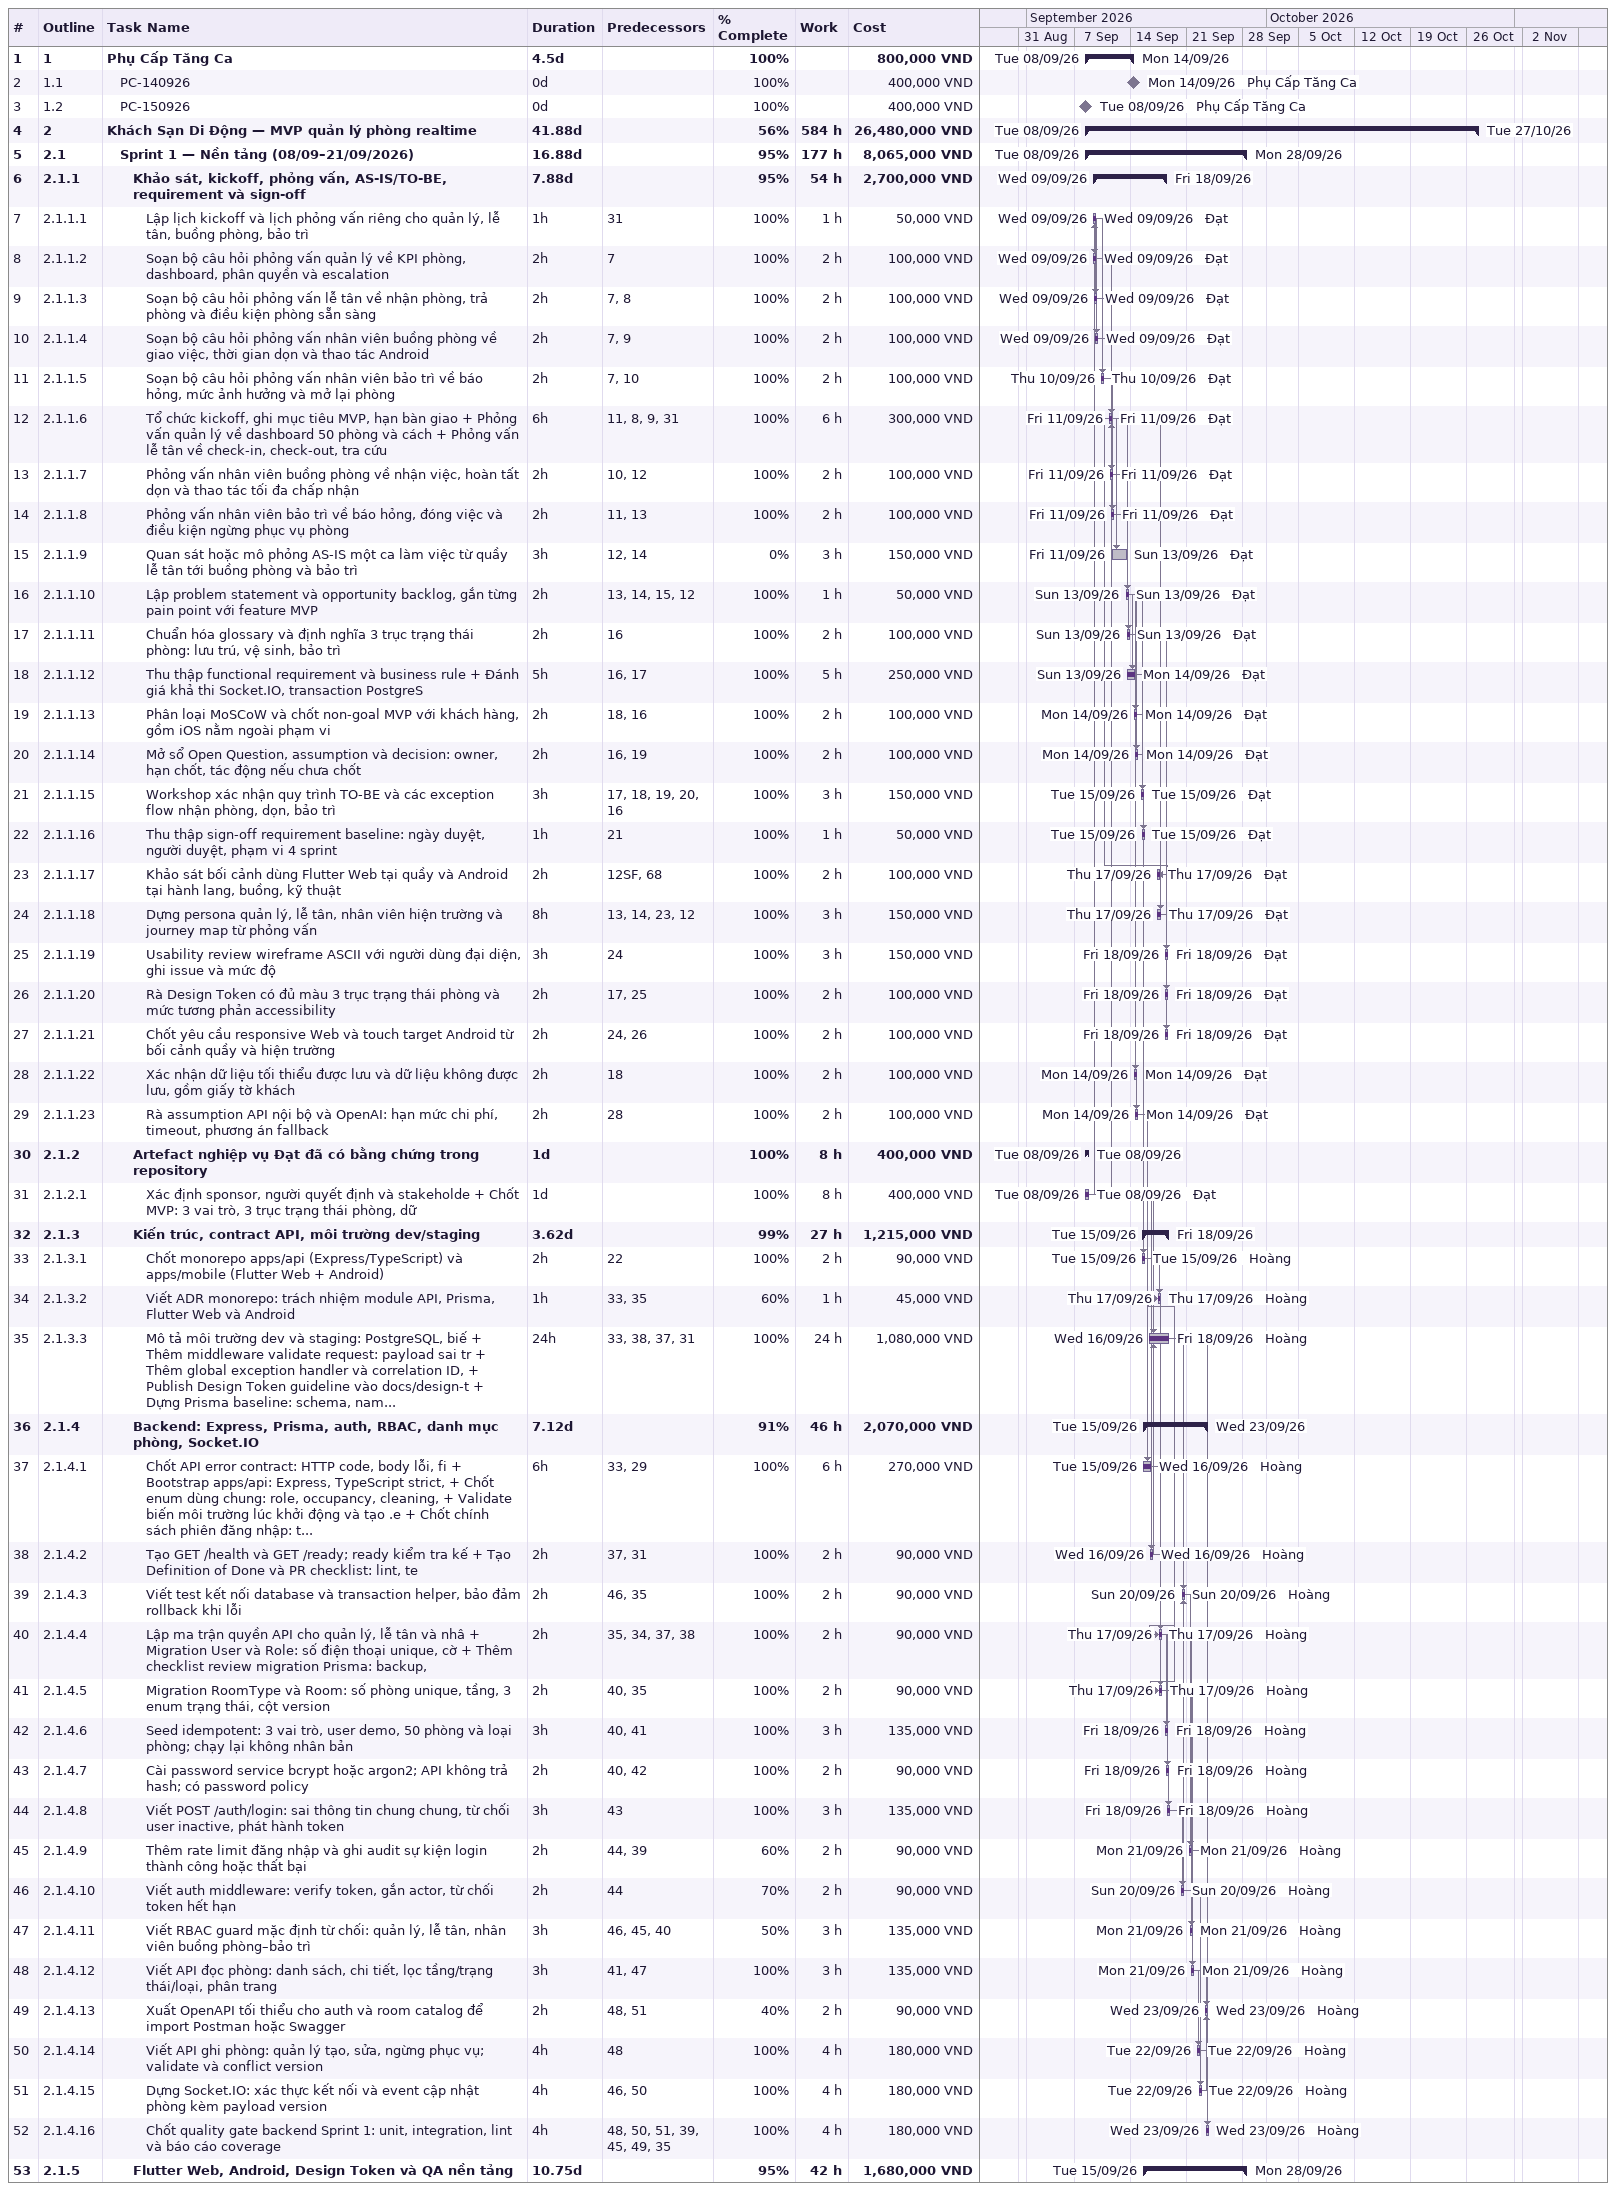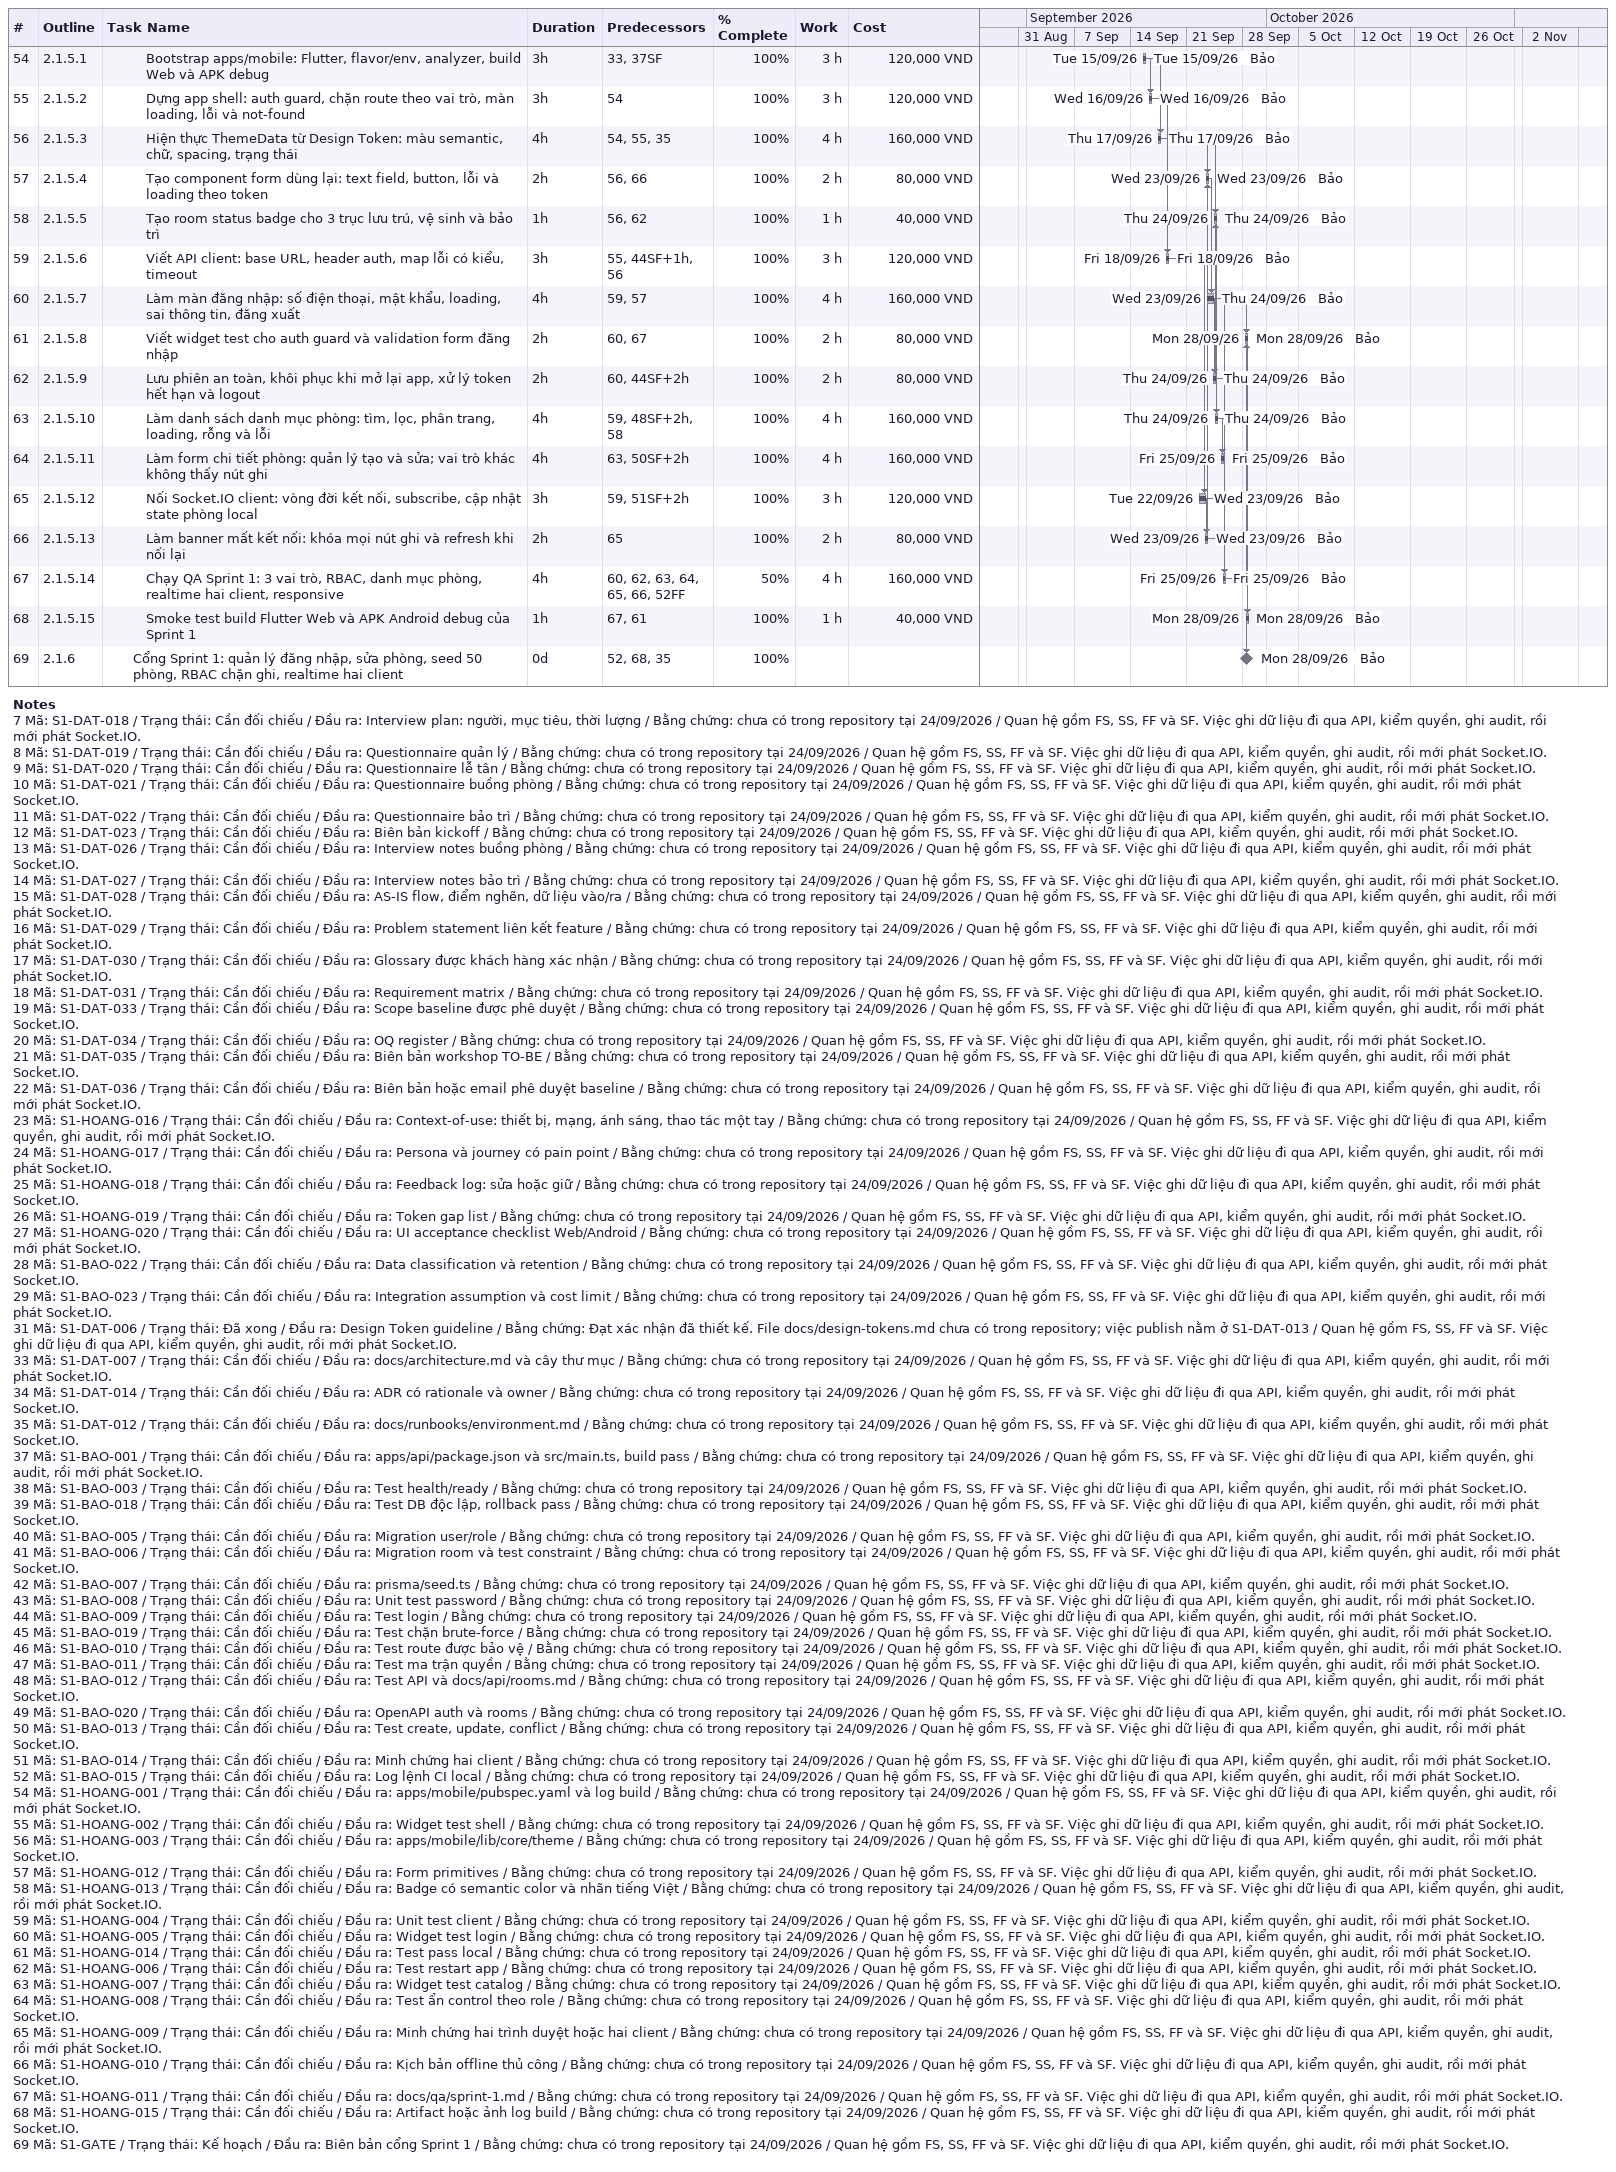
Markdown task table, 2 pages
| ID | WBS | Task | Duration | Start | Finish | Predecessors | Resources | % complete | Work (h) | Cost (VND) |
|---|---|---|---|---|---|---|---|---|---|---|
| 1 | 1 | **Phụ Cấp Tăng Ca** | 4.5d | 2026-09-08 | 2026-09-14 |  |  | 100 |  | 800000 |
| 2 | 1.1 | PC-140926 | 0d | 2026-09-14 | 2026-09-14 |  | Phụ Cấp Tăng Ca | 100 |  | 400000 |
| 3 | 1.2 | PC-150926 | 0d | 2026-09-08 | 2026-09-08 |  | Phụ Cấp Tăng Ca | 100 |  | 400000 |
| 4 | 2 | **Khách Sạn Di Động — MVP quản lý phòng realtime** | 41.88d | 2026-09-08 | 2026-10-27 |  |  | 56 | 584 | 26480000 |
| 5 | 2.1 | **Sprint 1 — Nền tảng (08/09–21/09/2026)** | 16.88d | 2026-09-08 | 2026-09-28 |  |  | 95 | 177 | 8065000 |
| 6 | 2.1.1 | **Khảo sát, kickoff, phỏng vấn, AS-IS/TO-BE, requirement và sign-off** | 7.88d | 2026-09-09 | 2026-09-18 |  |  | 95 | 54 | 2700000 |
| 7 | 2.1.1.1 | Lập lịch kickoff và lịch phỏng vấn riêng cho quản lý, lễ tân, buồng phòng, bảo trì | 1h | 2026-09-09 | 2026-09-09 | 31 | Đạt | 100 | 1 | 50000 |
| 8 | 2.1.1.2 | Soạn bộ câu hỏi phỏng vấn quản lý về KPI phòng, dashboard, phân quyền và escalation | 2h | 2026-09-09 | 2026-09-09 | 7 | Đạt | 100 | 2 | 100000 |
| 9 | 2.1.1.3 | Soạn bộ câu hỏi phỏng vấn lễ tân về nhận phòng, trả phòng và điều kiện phòng sẵn sàng | 2h | 2026-09-09 | 2026-09-09 | 7, 8 | Đạt | 100 | 2 | 100000 |
| 10 | 2.1.1.4 | Soạn bộ câu hỏi phỏng vấn nhân viên buồng phòng về giao việc, thời gian dọn và thao tác Android | 2h | 2026-09-09 | 2026-09-09 | 7, 9 | Đạt | 100 | 2 | 100000 |
| 11 | 2.1.1.5 | Soạn bộ câu hỏi phỏng vấn nhân viên bảo trì về báo hỏng, mức ảnh hưởng và mở lại phòng | 2h | 2026-09-10 | 2026-09-10 | 7, 10 | Đạt | 100 | 2 | 100000 |
| 12 | 2.1.1.6 | Tổ chức kickoff, ghi mục tiêu MVP, hạn bàn giao + Phỏng vấn quản lý về dashboard 50 phòng và cách + Phỏng vấn lễ tân về check-in, check-out, tra cứu | 6h | 2026-09-11 | 2026-09-11 | 11, 8, 9, 31 | Đạt | 100 | 6 | 300000 |
| 13 | 2.1.1.7 | Phỏng vấn nhân viên buồng phòng về nhận việc, hoàn tất dọn và thao tác tối đa chấp nhận | 2h | 2026-09-11 | 2026-09-11 | 10, 12 | Đạt | 100 | 2 | 100000 |
| 14 | 2.1.1.8 | Phỏng vấn nhân viên bảo trì về báo hỏng, đóng việc và điều kiện ngừng phục vụ phòng | 2h | 2026-09-11 | 2026-09-11 | 11, 13 | Đạt | 100 | 2 | 100000 |
| 15 | 2.1.1.9 | Quan sát hoặc mô phỏng AS-IS một ca làm việc từ quầy lễ tân tới buồng phòng và bảo trì | 3h | 2026-09-11 | 2026-09-13 | 12, 14 | Đạt | 0 | 3 | 150000 |
| 16 | 2.1.1.10 | Lập problem statement và opportunity backlog, gắn từng pain point với feature MVP | 2h | 2026-09-13 | 2026-09-13 | 13, 14, 15, 12 | Đạt | 100 | 1 | 50000 |
| 17 | 2.1.1.11 | Chuẩn hóa glossary và định nghĩa 3 trục trạng thái phòng: lưu trú, vệ sinh, bảo trì | 2h | 2026-09-13 | 2026-09-13 | 16 | Đạt | 100 | 2 | 100000 |
| 18 | 2.1.1.12 | Thu thập functional requirement và business rule + Đánh giá khả thi Socket.IO, transaction PostgreS | 5h | 2026-09-13 | 2026-09-14 | 16, 17 | Đạt | 100 | 5 | 250000 |
| 19 | 2.1.1.13 | Phân loại MoSCoW và chốt non-goal MVP với khách hàng, gồm iOS nằm ngoài phạm vi | 2h | 2026-09-14 | 2026-09-14 | 18, 16 | Đạt | 100 | 2 | 100000 |
| 20 | 2.1.1.14 | Mở sổ Open Question, assumption và decision: owner, hạn chốt, tác động nếu chưa chốt | 2h | 2026-09-14 | 2026-09-14 | 16, 19 | Đạt | 100 | 2 | 100000 |
| 21 | 2.1.1.15 | Workshop xác nhận quy trình TO-BE và các exception flow nhận phòng, dọn, bảo trì | 3h | 2026-09-15 | 2026-09-15 | 17, 18, 19, 20, 16 | Đạt | 100 | 3 | 150000 |
| 22 | 2.1.1.16 | Thu thập sign-off requirement baseline: ngày duyệt, người duyệt, phạm vi 4 sprint | 1h | 2026-09-15 | 2026-09-15 | 21 | Đạt | 100 | 1 | 50000 |
| 23 | 2.1.1.17 | Khảo sát bối cảnh dùng Flutter Web tại quầy và Android tại hành lang, buồng, kỹ thuật | 2h | 2026-09-17 | 2026-09-17 | 12SF, 68 | Đạt | 100 | 2 | 100000 |
| 24 | 2.1.1.18 | Dựng persona quản lý, lễ tân, nhân viên hiện trường và journey map từ phỏng vấn | 8h | 2026-09-17 | 2026-09-17 | 13, 14, 23, 12 | Đạt | 100 | 3 | 150000 |
| 25 | 2.1.1.19 | Usability review wireframe ASCII với người dùng đại diện, ghi issue và mức độ | 3h | 2026-09-18 | 2026-09-18 | 24 | Đạt | 100 | 3 | 150000 |
| 26 | 2.1.1.20 | Rà Design Token có đủ màu 3 trục trạng thái phòng và mức tương phản accessibility | 2h | 2026-09-18 | 2026-09-18 | 17, 25 | Đạt | 100 | 2 | 100000 |
| 27 | 2.1.1.21 | Chốt yêu cầu responsive Web và touch target Android từ bối cảnh quầy và hiện trường | 2h | 2026-09-18 | 2026-09-18 | 24, 26 | Đạt | 100 | 2 | 100000 |
| 28 | 2.1.1.22 | Xác nhận dữ liệu tối thiểu được lưu và dữ liệu không được lưu, gồm giấy tờ khách | 2h | 2026-09-14 | 2026-09-14 | 18 | Đạt | 100 | 2 | 100000 |
| 29 | 2.1.1.23 | Rà assumption API nội bộ và OpenAI: hạn mức chi phí, timeout, phương án fallback | 2h | 2026-09-14 | 2026-09-14 | 28 | Đạt | 100 | 2 | 100000 |
| 30 | 2.1.2 | **Artefact nghiệp vụ Đạt đã có bằng chứng trong repository** | 1d | 2026-09-08 | 2026-09-08 |  |  | 100 | 8 | 400000 |
| 31 | 2.1.2.1 | Xác định sponsor, người quyết định và stakeholde + Chốt MVP: 3 vai trò, 3 trục trạng thái phòng, dữ | 1d | 2026-09-08 | 2026-09-08 |  | Đạt | 100 | 8 | 400000 |
| 32 | 2.1.3 | **Kiến trúc, contract API, môi trường dev/staging** | 3.62d | 2026-09-15 | 2026-09-18 |  |  | 99 | 27 | 1215000 |
| 33 | 2.1.3.1 | Chốt monorepo apps/api (Express/TypeScript) và apps/mobile (Flutter Web + Android) | 2h | 2026-09-15 | 2026-09-15 | 22 | Hoàng | 100 | 2 | 90000 |
| 34 | 2.1.3.2 | Viết ADR monorepo: trách nhiệm module API, Prisma, Flutter Web và Android | 1h | 2026-09-17 | 2026-09-17 | 33, 35 | Hoàng | 60 | 1 | 45000 |
| 35 | 2.1.3.3 | Mô tả môi trường dev và staging: PostgreSQL, biế + Thêm middleware validate request: payload sai tr + Thêm global exception handler và correlation ID, + Publish Design Token guideline vào docs/design-t + Dựng Prisma baseline: schema, nam... | 24h | 2026-09-16 | 2026-09-18 | 33, 38, 37, 31 | Hoàng | 100 | 24 | 1080000 |
| 36 | 2.1.4 | **Backend: Express, Prisma, auth, RBAC, danh mục phòng, Socket.IO** | 7.12d | 2026-09-15 | 2026-09-23 |  |  | 91 | 46 | 2070000 |
| 37 | 2.1.4.1 | Chốt API error contract: HTTP code, body lỗi, fi + Bootstrap apps/api: Express, TypeScript strict, + Chốt enum dùng chung: role, occupancy, cleaning, + Validate biến môi trường lúc khởi động và tạo .e + Chốt chính sách phiên đăng nhập: t... | 6h | 2026-09-15 | 2026-09-16 | 33, 29 | Hoàng | 100 | 6 | 270000 |
| 38 | 2.1.4.2 | Tạo GET /health và GET /ready; ready kiểm tra kế + Tạo Definition of Done và PR checklist: lint, te | 2h | 2026-09-16 | 2026-09-16 | 37, 31 | Hoàng | 100 | 2 | 90000 |
| 39 | 2.1.4.3 | Viết test kết nối database và transaction helper, bảo đảm rollback khi lỗi | 2h | 2026-09-20 | 2026-09-20 | 46, 35 | Hoàng | 100 | 2 | 90000 |
| 40 | 2.1.4.4 | Lập ma trận quyền API cho quản lý, lễ tân và nhâ + Migration User và Role: số điện thoại unique, cờ + Thêm checklist review migration Prisma: backup, | 2h | 2026-09-17 | 2026-09-17 | 35, 34, 37, 38 | Hoàng | 100 | 2 | 90000 |
| 41 | 2.1.4.5 | Migration RoomType và Room: số phòng unique, tầng, 3 enum trạng thái, cột version | 2h | 2026-09-17 | 2026-09-17 | 40, 35 | Hoàng | 100 | 2 | 90000 |
| 42 | 2.1.4.6 | Seed idempotent: 3 vai trò, user demo, 50 phòng và loại phòng; chạy lại không nhân bản | 3h | 2026-09-18 | 2026-09-18 | 40, 41 | Hoàng | 100 | 3 | 135000 |
| 43 | 2.1.4.7 | Cài password service bcrypt hoặc argon2; API không trả hash; có password policy | 2h | 2026-09-18 | 2026-09-18 | 40, 42 | Hoàng | 100 | 2 | 90000 |
| 44 | 2.1.4.8 | Viết POST /auth/login: sai thông tin chung chung, từ chối user inactive, phát hành token | 3h | 2026-09-18 | 2026-09-18 | 43 | Hoàng | 100 | 3 | 135000 |
| 45 | 2.1.4.9 | Thêm rate limit đăng nhập và ghi audit sự kiện login thành công hoặc thất bại | 2h | 2026-09-21 | 2026-09-21 | 44, 39 | Hoàng | 60 | 2 | 90000 |
| 46 | 2.1.4.10 | Viết auth middleware: verify token, gắn actor, từ chối token hết hạn | 2h | 2026-09-20 | 2026-09-20 | 44 | Hoàng | 70 | 2 | 90000 |
| 47 | 2.1.4.11 | Viết RBAC guard mặc định từ chối: quản lý, lễ tân, nhân viên buồng phòng–bảo trì | 3h | 2026-09-21 | 2026-09-21 | 46, 45, 40 | Hoàng | 50 | 3 | 135000 |
| 48 | 2.1.4.12 | Viết API đọc phòng: danh sách, chi tiết, lọc tầng/trạng thái/loại, phân trang | 3h | 2026-09-21 | 2026-09-21 | 41, 47 | Hoàng | 100 | 3 | 135000 |
| 49 | 2.1.4.13 | Xuất OpenAPI tối thiểu cho auth và room catalog để import Postman hoặc Swagger | 2h | 2026-09-23 | 2026-09-23 | 48, 51 | Hoàng | 40 | 2 | 90000 |
| 50 | 2.1.4.14 | Viết API ghi phòng: quản lý tạo, sửa, ngừng phục vụ; validate và conflict version | 4h | 2026-09-22 | 2026-09-22 | 48 | Hoàng | 100 | 4 | 180000 |
| 51 | 2.1.4.15 | Dựng Socket.IO: xác thực kết nối và event cập nhật phòng kèm payload version | 4h | 2026-09-22 | 2026-09-22 | 46, 50 | Hoàng | 100 | 4 | 180000 |
| 52 | 2.1.4.16 | Chốt quality gate backend Sprint 1: unit, integration, lint và báo cáo coverage | 4h | 2026-09-23 | 2026-09-23 | 48, 50, 51, 39, 45, 49, 35 | Hoàng | 100 | 4 | 180000 |
| 53 | 2.1.5 | **Flutter Web, Android, Design Token và QA nền tảng** | 10.75d | 2026-09-15 | 2026-09-28 |  |  | 95 | 42 | 1680000 |
| 54 | 2.1.5.1 | Bootstrap apps/mobile: Flutter, flavor/env, analyzer, build Web và APK debug | 3h | 2026-09-15 | 2026-09-15 | 33, 37SF | Bảo | 100 | 3 | 120000 |
| 55 | 2.1.5.2 | Dựng app shell: auth guard, chặn route theo vai trò, màn loading, lỗi và not-found | 3h | 2026-09-16 | 2026-09-16 | 54 | Bảo | 100 | 3 | 120000 |
| 56 | 2.1.5.3 | Hiện thực ThemeData từ Design Token: màu semantic, chữ, spacing, trạng thái | 4h | 2026-09-17 | 2026-09-17 | 54, 55, 35 | Bảo | 100 | 4 | 160000 |
| 57 | 2.1.5.4 | Tạo component form dùng lại: text field, button, lỗi và loading theo token | 2h | 2026-09-23 | 2026-09-23 | 56, 66 | Bảo | 100 | 2 | 80000 |
| 58 | 2.1.5.5 | Tạo room status badge cho 3 trục lưu trú, vệ sinh và bảo trì | 1h | 2026-09-24 | 2026-09-24 | 56, 62 | Bảo | 100 | 1 | 40000 |
| 59 | 2.1.5.6 | Viết API client: base URL, header auth, map lỗi có kiểu, timeout | 3h | 2026-09-18 | 2026-09-18 | 55, 44SF+1h, 56 | Bảo | 100 | 3 | 120000 |
| 60 | 2.1.5.7 | Làm màn đăng nhập: số điện thoại, mật khẩu, loading, sai thông tin, đăng xuất | 4h | 2026-09-23 | 2026-09-24 | 59, 57 | Bảo | 100 | 4 | 160000 |
| 61 | 2.1.5.8 | Viết widget test cho auth guard và validation form đăng nhập | 2h | 2026-09-28 | 2026-09-28 | 60, 67 | Bảo | 100 | 2 | 80000 |
| 62 | 2.1.5.9 | Lưu phiên an toàn, khôi phục khi mở lại app, xử lý token hết hạn và logout | 2h | 2026-09-24 | 2026-09-24 | 60, 44SF+2h | Bảo | 100 | 2 | 80000 |
| 63 | 2.1.5.10 | Làm danh sách danh mục phòng: tìm, lọc, phân trang, loading, rỗng và lỗi | 4h | 2026-09-24 | 2026-09-24 | 59, 48SF+2h, 58 | Bảo | 100 | 4 | 160000 |
| 64 | 2.1.5.11 | Làm form chi tiết phòng: quản lý tạo và sửa; vai trò khác không thấy nút ghi | 4h | 2026-09-25 | 2026-09-25 | 63, 50SF+2h | Bảo | 100 | 4 | 160000 |
| 65 | 2.1.5.12 | Nối Socket.IO client: vòng đời kết nối, subscribe, cập nhật state phòng local | 3h | 2026-09-22 | 2026-09-23 | 59, 51SF+2h | Bảo | 100 | 3 | 120000 |
| 66 | 2.1.5.13 | Làm banner mất kết nối: khóa mọi nút ghi và refresh khi nối lại | 2h | 2026-09-23 | 2026-09-23 | 65 | Bảo | 100 | 2 | 80000 |
| 67 | 2.1.5.14 | Chạy QA Sprint 1: 3 vai trò, RBAC, danh mục phòng, realtime hai client, responsive | 4h | 2026-09-25 | 2026-09-25 | 60, 62, 63, 64, 65, 66, 52FF | Bảo | 50 | 4 | 160000 |
| 68 | 2.1.5.15 | Smoke test build Flutter Web và APK Android debug của Sprint 1 | 1h | 2026-09-28 | 2026-09-28 | 67, 61 | Bảo | 100 | 1 | 40000 |
| 69 | 2.1.6 | Cổng Sprint 1: quản lý đăng nhập, sửa phòng, seed 50 phòng, RBAC chặn ghi, realtime hai client | 0d | 2026-09-28 | 2026-09-28 | 52, 68, 35 | Bảo | 100 |  |  |

Notes
- 7: Mã: S1-DAT-018 / Trạng thái: Cần đối chiếu / Đầu ra: Interview plan: người, mục tiêu, thời lượng / Bằng chứng: chưa có trong repository tại 24/09/2026 / Quan hệ gồm FS, SS, FF và SF. Việc ghi dữ liệu đi qua API, kiểm quyền, ghi audit, rồi mới phát Socket.IO.
- 8: Mã: S1-DAT-019 / Trạng thái: Cần đối chiếu / Đầu ra: Questionnaire quản lý / Bằng chứng: chưa có trong repository tại 24/09/2026 / Quan hệ gồm FS, SS, FF và SF. Việc ghi dữ liệu đi qua API, kiểm quyền, ghi audit, rồi mới phát Socket.IO.
- 9: Mã: S1-DAT-020 / Trạng thái: Cần đối chiếu / Đầu ra: Questionnaire lễ tân / Bằng chứng: chưa có trong repository tại 24/09/2026 / Quan hệ gồm FS, SS, FF và SF. Việc ghi dữ liệu đi qua API, kiểm quyền, ghi audit, rồi mới phát Socket.IO.
- 10: Mã: S1-DAT-021 / Trạng thái: Cần đối chiếu / Đầu ra: Questionnaire buồng phòng / Bằng chứng: chưa có trong repository tại 24/09/2026 / Quan hệ gồm FS, SS, FF và SF. Việc ghi dữ liệu đi qua API, kiểm quyền, ghi audit, rồi mới phát Socket.IO.
- 11: Mã: S1-DAT-022 / Trạng thái: Cần đối chiếu / Đầu ra: Questionnaire bảo trì / Bằng chứng: chưa có trong repository tại 24/09/2026 / Quan hệ gồm FS, SS, FF và SF. Việc ghi dữ liệu đi qua API, kiểm quyền, ghi audit, rồi mới phát Socket.IO.
- 12: Mã: S1-DAT-023 / Trạng thái: Cần đối chiếu / Đầu ra: Biên bản kickoff / Bằng chứng: chưa có trong repository tại 24/09/2026 / Quan hệ gồm FS, SS, FF và SF. Việc ghi dữ liệu đi qua API, kiểm quyền, ghi audit, rồi mới phát Socket.IO.
- 13: Mã: S1-DAT-026 / Trạng thái: Cần đối chiếu / Đầu ra: Interview notes buồng phòng / Bằng chứng: chưa có trong repository tại 24/09/2026 / Quan hệ gồm FS, SS, FF và SF. Việc ghi dữ liệu đi qua API, kiểm quyền, ghi audit, rồi mới phát Socket.IO.
- 14: Mã: S1-DAT-027 / Trạng thái: Cần đối chiếu / Đầu ra: Interview notes bảo trì / Bằng chứng: chưa có trong repository tại 24/09/2026 / Quan hệ gồm FS, SS, FF và SF. Việc ghi dữ liệu đi qua API, kiểm quyền, ghi audit, rồi mới phát Socket.IO.
- 15: Mã: S1-DAT-028 / Trạng thái: Cần đối chiếu / Đầu ra: AS-IS flow, điểm nghẽn, dữ liệu vào/ra / Bằng chứng: chưa có trong repository tại 24/09/2026 / Quan hệ gồm FS, SS, FF và SF. Việc ghi dữ liệu đi qua API, kiểm quyền, ghi audit, rồi mới phát Socket.IO.
- 16: Mã: S1-DAT-029 / Trạng thái: Cần đối chiếu / Đầu ra: Problem statement liên kết feature / Bằng chứng: chưa có trong repository tại 24/09/2026 / Quan hệ gồm FS, SS, FF và SF. Việc ghi dữ liệu đi qua API, kiểm quyền, ghi audit, rồi mới phát Socket.IO.
- 17: Mã: S1-DAT-030 / Trạng thái: Cần đối chiếu / Đầu ra: Glossary được khách hàng xác nhận / Bằng chứng: chưa có trong repository tại 24/09/2026 / Quan hệ gồm FS, SS, FF và SF. Việc ghi dữ liệu đi qua API, kiểm quyền, ghi audit, rồi mới phát Socket.IO.
- 18: Mã: S1-DAT-031 / Trạng thái: Cần đối chiếu / Đầu ra: Requirement matrix / Bằng chứng: chưa có trong repository tại 24/09/2026 / Quan hệ gồm FS, SS, FF và SF. Việc ghi dữ liệu đi qua API, kiểm quyền, ghi audit, rồi mới phát Socket.IO.
- 19: Mã: S1-DAT-033 / Trạng thái: Cần đối chiếu / Đầu ra: Scope baseline được phê duyệt / Bằng chứng: chưa có trong repository tại 24/09/2026 / Quan hệ gồm FS, SS, FF và SF. Việc ghi dữ liệu đi qua API, kiểm quyền, ghi audit, rồi mới phát Socket.IO.
- 20: Mã: S1-DAT-034 / Trạng thái: Cần đối chiếu / Đầu ra: OQ register / Bằng chứng: chưa có trong repository tại 24/09/2026 / Quan hệ gồm FS, SS, FF và SF. Việc ghi dữ liệu đi qua API, kiểm quyền, ghi audit, rồi mới phát Socket.IO.
- 21: Mã: S1-DAT-035 / Trạng thái: Cần đối chiếu / Đầu ra: Biên bản workshop TO-BE / Bằng chứng: chưa có trong repository tại 24/09/2026 / Quan hệ gồm FS, SS, FF và SF. Việc ghi dữ liệu đi qua API, kiểm quyền, ghi audit, rồi mới phát Socket.IO.
- 22: Mã: S1-DAT-036 / Trạng thái: Cần đối chiếu / Đầu ra: Biên bản hoặc email phê duyệt baseline / Bằng chứng: chưa có trong repository tại 24/09/2026 / Quan hệ gồm FS, SS, FF và SF. Việc ghi dữ liệu đi qua API, kiểm quyền, ghi audit, rồi mới phát Socket.IO.
- 23: Mã: S1-HOANG-016 / Trạng thái: Cần đối chiếu / Đầu ra: Context-of-use: thiết bị, mạng, ánh sáng, thao tác một tay / Bằng chứng: chưa có trong repository tại 24/09/2026 / Quan hệ gồm FS, SS, FF và SF. Việc ghi dữ liệu đi qua API, kiểm quyền, ghi audit, rồi mới phát Socket.IO.
- 24: Mã: S1-HOANG-017 / Trạng thái: Cần đối chiếu / Đầu ra: Persona và journey có pain point / Bằng chứng: chưa có trong repository tại 24/09/2026 / Quan hệ gồm FS, SS, FF và SF. Việc ghi dữ liệu đi qua API, kiểm quyền, ghi audit, rồi mới phát Socket.IO.
- 25: Mã: S1-HOANG-018 / Trạng thái: Cần đối chiếu / Đầu ra: Feedback log: sửa hoặc giữ / Bằng chứng: chưa có trong repository tại 24/09/2026 / Quan hệ gồm FS, SS, FF và SF. Việc ghi dữ liệu đi qua API, kiểm quyền, ghi audit, rồi mới phát Socket.IO.
- 26: Mã: S1-HOANG-019 / Trạng thái: Cần đối chiếu / Đầu ra: Token gap list / Bằng chứng: chưa có trong repository tại 24/09/2026 / Quan hệ gồm FS, SS, FF và SF. Việc ghi dữ liệu đi qua API, kiểm quyền, ghi audit, rồi mới phát Socket.IO.
- 27: Mã: S1-HOANG-020 / Trạng thái: Cần đối chiếu / Đầu ra: UI acceptance checklist Web/Android / Bằng chứng: chưa có trong repository tại 24/09/2026 / Quan hệ gồm FS, SS, FF và SF. Việc ghi dữ liệu đi qua API, kiểm quyền, ghi audit, rồi mới phát Socket.IO.
- 28: Mã: S1-BAO-022 / Trạng thái: Cần đối chiếu / Đầu ra: Data classification và retention / Bằng chứng: chưa có trong repository tại 24/09/2026 / Quan hệ gồm FS, SS, FF và SF. Việc ghi dữ liệu đi qua API, kiểm quyền, ghi audit, rồi mới phát Socket.IO.
- 29: Mã: S1-BAO-023 / Trạng thái: Cần đối chiếu / Đầu ra: Integration assumption và cost limit / Bằng chứng: chưa có trong repository tại 24/09/2026 / Quan hệ gồm FS, SS, FF và SF. Việc ghi dữ liệu đi qua API, kiểm quyền, ghi audit, rồi mới phát Socket.IO.
- 31: Mã: S1-DAT-006 / Trạng thái: Đã xong / Đầu ra: Design Token guideline / Bằng chứng: Đạt xác nhận đã thiết kế. File docs/design-tokens.md chưa có trong repository; việc publish nằm ở S1-DAT-013 / Quan hệ gồm FS, SS, FF và SF. Việc ghi dữ liệu đi qua API, kiểm quyền, ghi audit, rồi mới phát Socket.IO.
- 33: Mã: S1-DAT-007 / Trạng thái: Cần đối chiếu / Đầu ra: docs/architecture.md và cây thư mục / Bằng chứng: chưa có trong repository tại 24/09/2026 / Quan hệ gồm FS, SS, FF và SF. Việc ghi dữ liệu đi qua API, kiểm quyền, ghi audit, rồi mới phát Socket.IO.
- 34: Mã: S1-DAT-014 / Trạng thái: Cần đối chiếu / Đầu ra: ADR có rationale và owner / Bằng chứng: chưa có trong repository tại 24/09/2026 / Quan hệ gồm FS, SS, FF và SF. Việc ghi dữ liệu đi qua API, kiểm quyền, ghi audit, rồi mới phát Socket.IO.
- 35: Mã: S1-DAT-012 / Trạng thái: Cần đối chiếu / Đầu ra: docs/runbooks/environment.md / Bằng chứng: chưa có trong repository tại 24/09/2026 / Quan hệ gồm FS, SS, FF và SF. Việc ghi dữ liệu đi qua API, kiểm quyền, ghi audit, rồi mới phát Socket.IO.
- 37: Mã: S1-BAO-001 / Trạng thái: Cần đối chiếu / Đầu ra: apps/api/package.json và src/main.ts, build pass / Bằng chứng: chưa có trong repository tại 24/09/2026 / Quan hệ gồm FS, SS, FF và SF. Việc ghi dữ liệu đi qua API, kiểm quyền, ghi audit, rồi mới phát Socket.IO.
- 38: Mã: S1-BAO-003 / Trạng thái: Cần đối chiếu / Đầu ra: Test health/ready / Bằng chứng: chưa có trong repository tại 24/09/2026 / Quan hệ gồm FS, SS, FF và SF. Việc ghi dữ liệu đi qua API, kiểm quyền, ghi audit, rồi mới phát Socket.IO.
- 39: Mã: S1-BAO-018 / Trạng thái: Cần đối chiếu / Đầu ra: Test DB độc lập, rollback pass / Bằng chứng: chưa có trong repository tại 24/09/2026 / Quan hệ gồm FS, SS, FF và SF. Việc ghi dữ liệu đi qua API, kiểm quyền, ghi audit, rồi mới phát Socket.IO.
- 40: Mã: S1-BAO-005 / Trạng thái: Cần đối chiếu / Đầu ra: Migration user/role / Bằng chứng: chưa có trong repository tại 24/09/2026 / Quan hệ gồm FS, SS, FF và SF. Việc ghi dữ liệu đi qua API, kiểm quyền, ghi audit, rồi mới phát Socket.IO.
- 41: Mã: S1-BAO-006 / Trạng thái: Cần đối chiếu / Đầu ra: Migration room và test constraint / Bằng chứng: chưa có trong repository tại 24/09/2026 / Quan hệ gồm FS, SS, FF và SF. Việc ghi dữ liệu đi qua API, kiểm quyền, ghi audit, rồi mới phát Socket.IO.
- 42: Mã: S1-BAO-007 / Trạng thái: Cần đối chiếu / Đầu ra: prisma/seed.ts / Bằng chứng: chưa có trong repository tại 24/09/2026 / Quan hệ gồm FS, SS, FF và SF. Việc ghi dữ liệu đi qua API, kiểm quyền, ghi audit, rồi mới phát Socket.IO.
- 43: Mã: S1-BAO-008 / Trạng thái: Cần đối chiếu / Đầu ra: Unit test password / Bằng chứng: chưa có trong repository tại 24/09/2026 / Quan hệ gồm FS, SS, FF và SF. Việc ghi dữ liệu đi qua API, kiểm quyền, ghi audit, rồi mới phát Socket.IO.
- 44: Mã: S1-BAO-009 / Trạng thái: Cần đối chiếu / Đầu ra: Test login / Bằng chứng: chưa có trong repository tại 24/09/2026 / Quan hệ gồm FS, SS, FF và SF. Việc ghi dữ liệu đi qua API, kiểm quyền, ghi audit, rồi mới phát Socket.IO.
- 45: Mã: S1-BAO-019 / Trạng thái: Cần đối chiếu / Đầu ra: Test chặn brute-force / Bằng chứng: chưa có trong repository tại 24/09/2026 / Quan hệ gồm FS, SS, FF và SF. Việc ghi dữ liệu đi qua API, kiểm quyền, ghi audit, rồi mới phát Socket.IO.
- 46: Mã: S1-BAO-010 / Trạng thái: Cần đối chiếu / Đầu ra: Test route được bảo vệ / Bằng chứng: chưa có trong repository tại 24/09/2026 / Quan hệ gồm FS, SS, FF và SF. Việc ghi dữ liệu đi qua API, kiểm quyền, ghi audit, rồi mới phát Socket.IO.
- 47: Mã: S1-BAO-011 / Trạng thái: Cần đối chiếu / Đầu ra: Test ma trận quyền / Bằng chứng: chưa có trong repository tại 24/09/2026 / Quan hệ gồm FS, SS, FF và SF. Việc ghi dữ liệu đi qua API, kiểm quyền, ghi audit, rồi mới phát Socket.IO.
- 48: Mã: S1-BAO-012 / Trạng thái: Cần đối chiếu / Đầu ra: Test API và docs/api/rooms.md / Bằng chứng: chưa có trong repository tại 24/09/2026 / Quan hệ gồm FS, SS, FF và SF. Việc ghi dữ liệu đi qua API, kiểm quyền, ghi audit, rồi mới phát Socket.IO.
- 49: Mã: S1-BAO-020 / Trạng thái: Cần đối chiếu / Đầu ra: OpenAPI auth và rooms / Bằng chứng: chưa có trong repository tại 24/09/2026 / Quan hệ gồm FS, SS, FF và SF. Việc ghi dữ liệu đi qua API, kiểm quyền, ghi audit, rồi mới phát Socket.IO.
- 50: Mã: S1-BAO-013 / Trạng thái: Cần đối chiếu / Đầu ra: Test create, update, conflict / Bằng chứng: chưa có trong repository tại 24/09/2026 / Quan hệ gồm FS, SS, FF và SF. Việc ghi dữ liệu đi qua API, kiểm quyền, ghi audit, rồi mới phát Socket.IO.
- 51: Mã: S1-BAO-014 / Trạng thái: Cần đối chiếu / Đầu ra: Minh chứng hai client / Bằng chứng: chưa có trong repository tại 24/09/2026 / Quan hệ gồm FS, SS, FF và SF. Việc ghi dữ liệu đi qua API, kiểm quyền, ghi audit, rồi mới phát Socket.IO.
- 52: Mã: S1-BAO-015 / Trạng thái: Cần đối chiếu / Đầu ra: Log lệnh CI local / Bằng chứng: chưa có trong repository tại 24/09/2026 / Quan hệ gồm FS, SS, FF và SF. Việc ghi dữ liệu đi qua API, kiểm quyền, ghi audit, rồi mới phát Socket.IO.
- 54: Mã: S1-HOANG-001 / Trạng thái: Cần đối chiếu / Đầu ra: apps/mobile/pubspec.yaml và log build / Bằng chứng: chưa có trong repository tại 24/09/2026 / Quan hệ gồm FS, SS, FF và SF. Việc ghi dữ liệu đi qua API, kiểm quyền, ghi audit, rồi mới phát Socket.IO.
- 55: Mã: S1-HOANG-002 / Trạng thái: Cần đối chiếu / Đầu ra: Widget test shell / Bằng chứng: chưa có trong repository tại 24/09/2026 / Quan hệ gồm FS, SS, FF và SF. Việc ghi dữ liệu đi qua API, kiểm quyền, ghi audit, rồi mới phát Socket.IO.
- 56: Mã: S1-HOANG-003 / Trạng thái: Cần đối chiếu / Đầu ra: apps/mobile/lib/core/theme / Bằng chứng: chưa có trong repository tại 24/09/2026 / Quan hệ gồm FS, SS, FF và SF. Việc ghi dữ liệu đi qua API, kiểm quyền, ghi audit, rồi mới phát Socket.IO.
- 57: Mã: S1-HOANG-012 / Trạng thái: Cần đối chiếu / Đầu ra: Form primitives / Bằng chứng: chưa có trong repository tại 24/09/2026 / Quan hệ gồm FS, SS, FF và SF. Việc ghi dữ liệu đi qua API, kiểm quyền, ghi audit, rồi mới phát Socket.IO.
- 58: Mã: S1-HOANG-013 / Trạng thái: Cần đối chiếu / Đầu ra: Badge có semantic color và nhãn tiếng Việt / Bằng chứng: chưa có trong repository tại 24/09/2026 / Quan hệ gồm FS, SS, FF và SF. Việc ghi dữ liệu đi qua API, kiểm quyền, ghi audit, rồi mới phát Socket.IO.
- 59: Mã: S1-HOANG-004 / Trạng thái: Cần đối chiếu / Đầu ra: Unit test client / Bằng chứng: chưa có trong repository tại 24/09/2026 / Quan hệ gồm FS, SS, FF và SF. Việc ghi dữ liệu đi qua API, kiểm quyền, ghi audit, rồi mới phát Socket.IO.
- 60: Mã: S1-HOANG-005 / Trạng thái: Cần đối chiếu / Đầu ra: Widget test login / Bằng chứng: chưa có trong repository tại 24/09/2026 / Quan hệ gồm FS, SS, FF và SF. Việc ghi dữ liệu đi qua API, kiểm quyền, ghi audit, rồi mới phát Socket.IO.
- 61: Mã: S1-HOANG-014 / Trạng thái: Cần đối chiếu / Đầu ra: Test pass local / Bằng chứng: chưa có trong repository tại 24/09/2026 / Quan hệ gồm FS, SS, FF và SF. Việc ghi dữ liệu đi qua API, kiểm quyền, ghi audit, rồi mới phát Socket.IO.
- 62: Mã: S1-HOANG-006 / Trạng thái: Cần đối chiếu / Đầu ra: Test restart app / Bằng chứng: chưa có trong repository tại 24/09/2026 / Quan hệ gồm FS, SS, FF và SF. Việc ghi dữ liệu đi qua API, kiểm quyền, ghi audit, rồi mới phát Socket.IO.
- 63: Mã: S1-HOANG-007 / Trạng thái: Cần đối chiếu / Đầu ra: Widget test catalog / Bằng chứng: chưa có trong repository tại 24/09/2026 / Quan hệ gồm FS, SS, FF và SF. Việc ghi dữ liệu đi qua API, kiểm quyền, ghi audit, rồi mới phát Socket.IO.
- 64: Mã: S1-HOANG-008 / Trạng thái: Cần đối chiếu / Đầu ra: Test ẩn control theo role / Bằng chứng: chưa có trong repository tại 24/09/2026 / Quan hệ gồm FS, SS, FF và SF. Việc ghi dữ liệu đi qua API, kiểm quyền, ghi audit, rồi mới phát Socket.IO.
- 65: Mã: S1-HOANG-009 / Trạng thái: Cần đối chiếu / Đầu ra: Minh chứng hai trình duyệt hoặc hai client / Bằng chứng: chưa có trong repository tại 24/09/2026 / Quan hệ gồm FS, SS, FF và SF. Việc ghi dữ liệu đi qua API, kiểm quyền, ghi audit, rồi mới phát Socket.IO.
- 66: Mã: S1-HOANG-010 / Trạng thái: Cần đối chiếu / Đầu ra: Kịch bản offline thủ công / Bằng chứng: chưa có trong repository tại 24/09/2026 / Quan hệ gồm FS, SS, FF và SF. Việc ghi dữ liệu đi qua API, kiểm quyền, ghi audit, rồi mới phát Socket.IO.
- 67: Mã: S1-HOANG-011 / Trạng thái: Cần đối chiếu / Đầu ra: docs/qa/sprint-1.md / Bằng chứng: chưa có trong repository tại 24/09/2026 / Quan hệ gồm FS, SS, FF và SF. Việc ghi dữ liệu đi qua API, kiểm quyền, ghi audit, rồi mới phát Socket.IO.
- 68: Mã: S1-HOANG-015 / Trạng thái: Cần đối chiếu / Đầu ra: Artifact hoặc ảnh log build / Bằng chứng: chưa có trong repository tại 24/09/2026 / Quan hệ gồm FS, SS, FF và SF. Việc ghi dữ liệu đi qua API, kiểm quyền, ghi audit, rồi mới phát Socket.IO.
- 69: Mã: S1-GATE / Trạng thái: Kế hoạch / Đầu ra: Biên bản cổng Sprint 1 / Bằng chứng: chưa có trong repository tại 24/09/2026 / Quan hệ gồm FS, SS, FF và SF. Việc ghi dữ liệu đi qua API, kiểm quyền, ghi audit, rồi mới phát Socket.IO.
